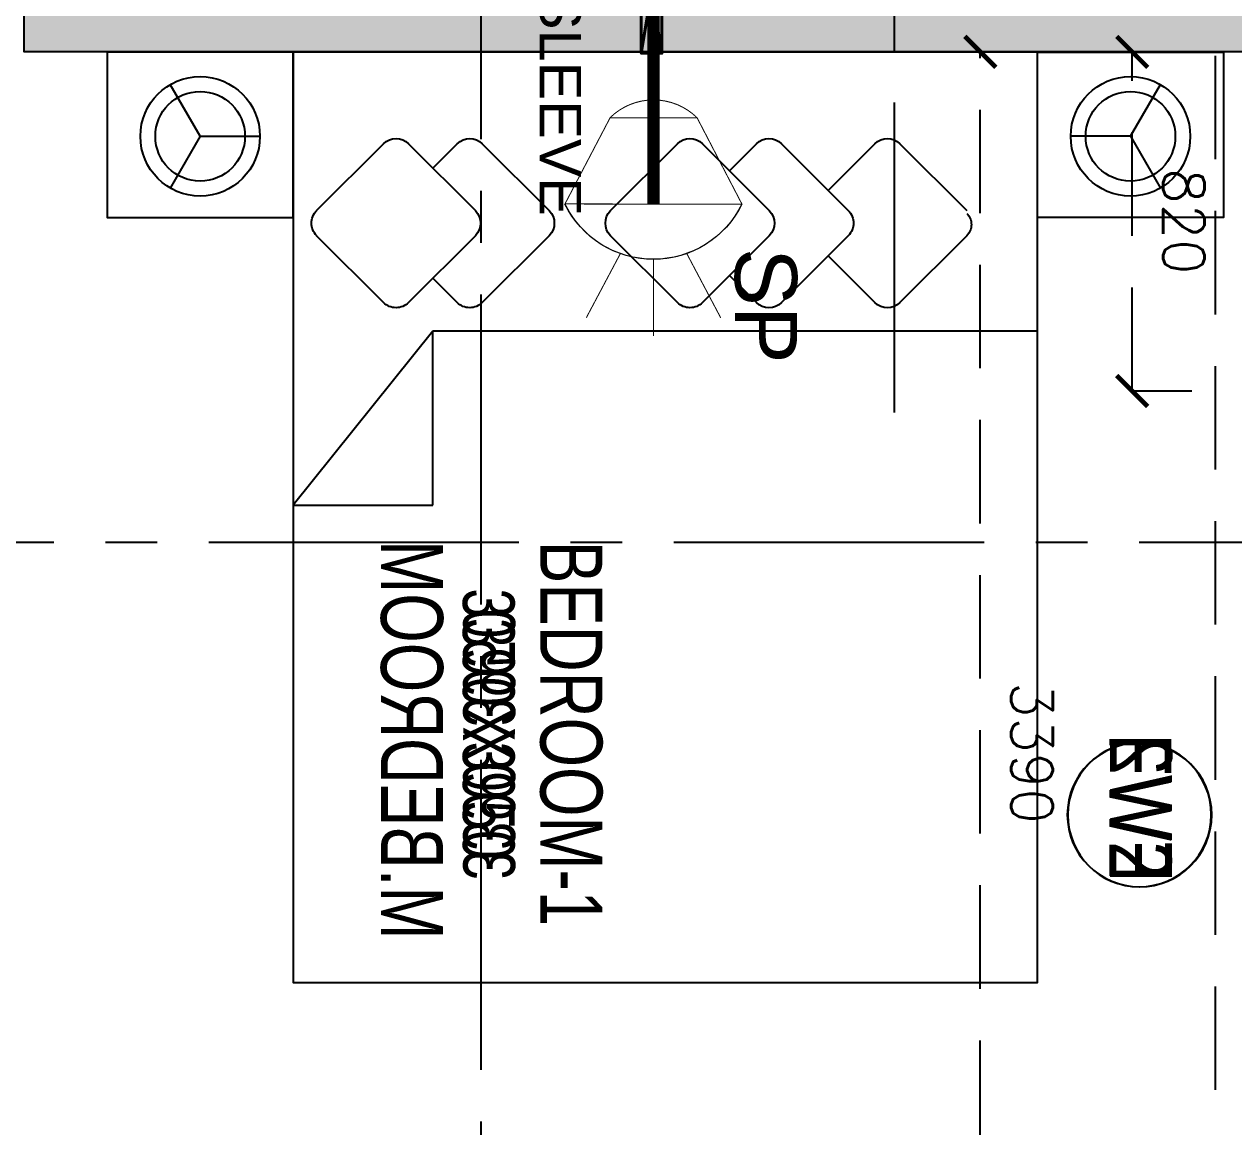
# Model space of a CAD drawing. Header units: millimetres. Extents: x -414464 to 1686, y -90036 to 108605.
# Drawn here: x -98491 to -95566, y -75783 to -73118 of the extents above; entities that cross this region are included whole.
import ezdxf
from ezdxf.enums import TextEntityAlignment as Align

# ---------------------------------------------------------------- set-up
doc = ezdxf.new("R2010")
doc.units = ezdxf.units.MM
doc.header["$LTSCALE"] = 1000
doc.header["$MEASUREMENT"] = 0
for name, pattern in [('$1$AUDIT_D_120904163729-0', [0]), ('$36$HIDDEN', [0.375, 0.25, -0.125]), ('AUDIT_D_120904163729-0', [0]), ('T8(T9 IS SIMILAR) - DIMENSION & TEXTING$1$( Hidden )', [0.375, 0.25, -0.125]), ('T8(T9 IS SIMILAR) - DIMENSION & TEXTING$1$3BHK-D$0$HIDDEN', [0.375, 0.25, -0.125]), ('T8(T9 IS SIMILAR) - DIMENSION & TEXTING$1$AUDIT_D_120904163729-0', [0]), ('T8(T9 IS SIMILAR) - DIMENSION & TEXTING$1$HIDDEN', [0.375, 0.25, -0.125]), ('T8(T9 IS SIMILAR)$1$$0$HIDDEN', [0.375, 0.25, -0.125]), ('T8_REFUGE COLUMNS$1$CENTER2', [1.125, 0.75, -0.125, 0.125, -0.125])]:
    doc.linetypes.add(name, pattern=pattern)
doc.layers.get('0').update_dxf_attribs({"linetype": 'AUDIT_D_120904163729-0'})
for name, color, linetype in [('$0$A-HATCH -160', 251, '$1$AUDIT_D_120904163729-0'), ('$21$A-DIMENSIONS', 2, '$36$HIDDEN'), ('2BHK-A - BACK$1$2BHK-A - FRONT$0$a-furniture', 8, 'Continuous'), ('2BHK-A - BACK$1$a-window-no', 125, 'Continuous'), ('a-rcc', 3, 'Continuous'), ('T8(T9 IS SIMILAR) - DIMENSION & TEXTING$1$A-DIMENSIONS', 2, 'T8(T9 IS SIMILAR) - DIMENSION & TEXTING$1$HIDDEN'), ('T8(T9 IS SIMILAR) - DIMENSION & TEXTING$1$A-FIRE FIGHTING', 7, 'T8(T9 IS SIMILAR) - DIMENSION & TEXTING$1$AUDIT_D_120904163729-0'), ('T8(T9 IS SIMILAR) - DIMENSION & TEXTING$1$a-window-no', 125, 'Continuous'), ('T8(T9 IS SIMILAR)$1$$6$a-beam 2', 50, 'Continuous'), ('T8(T9 IS SIMILAR)$1$S-BEAM', 20, 'T8(T9 IS SIMILAR)$1$$0$HIDDEN'), ('T8_REFUGE COLUMNS$1$A-CENTERLINE', 193, 'T8_REFUGE COLUMNS$1$CENTER2'), ('T8_REFUGE COLUMNS$1$A-RCC COLS', 3, 'Continuous'), ('T8_TYPICAL COLUMNS$1$A-RCC COLS', 3, 'Continuous')]:
    doc.layers.add(name, color=color, linetype=linetype)
for name, color, linetype, lineweight in [('2BHK-A - BACK$1$a-Text', 4, 'Continuous', 0), ('2BHK-A - BACK$1$a-TEXT -R SIZE', 4, 'Continuous', 0), ('T8(T9 IS SIMILAR) - DIMENSION & TEXTING$1$a-Text', 4, 'Continuous', 0), ('T8(T9 IS SIMILAR) - DIMENSION & TEXTING$1$a-TEXT -R SIZE', 4, 'Continuous', 0), ('T8(T9 IS SIMILAR) - DIMENSION & TEXTING$1$U-IPD-WS-FIRE', 1, 'Continuous', 40), ('T8(T9 IS SIMILAR) - DIMENSION & TEXTING$1$U-IPD-WS-SP', 1, 'Continuous', 5), ('T8(T9 IS SIMILAR) - DIMENSION & TEXTING$1$U-IPD-WS-TEXT', 7, 'Continuous', 0), ('T8(T9 IS SIMILAR)$1$D&W', 8, 'Continuous', 25)]:
    doc.layers.add(name, color=color, linetype=linetype, lineweight=lineweight)
doc.layers.add('T8(T9 IS SIMILAR) - DIMENSION & TEXTING$1$U-IPD-SP-SLEV-50', color=7, linetype='T8(T9 IS SIMILAR) - DIMENSION & TEXTING$1$3BHK-D$0$HIDDEN', lineweight=40, true_color=0x2f0dd9)
doc.layers.add('T8_REFUGE COLUMNS$1$COL-HATCH', color=7, linetype='Continuous', lineweight=25, true_color=0xa3a3a3)
doc.styles.add('2BHK-A - BACK$1$ARIAL ARROW', font='swisscl.ttf')
doc.styles.add('2BHK-A - BACK$1$LODHA STANDERD', font='sanss___.ttf')
doc.styles.add('T8(T9 IS SIMILAR) - DIMENSION & TEXTING$1$arial', font='sanss___.ttf')
doc.styles.add('T8(T9 IS SIMILAR) - DIMENSION & TEXTING$1$ARIAL ARROW', font='swisscl.ttf')
doc.styles.add('T8(T9 IS SIMILAR) - DIMENSION & TEXTING$1$LODHA STANDERD', font='sanss___.ttf')
doc.styles.add('T8(T9 IS SIMILAR) - DIMENSION & TEXTING$1$Romans 1', font='romans.shx', dxfattribs={"height": 100})
doc.dimstyles.new('T8(T9 IS SIMILAR) - DIMENSION & TEXTING$1$ALPINE S', dxfattribs={"dimscale": 0, "dimtxt": 100, "dimasz": 75, "dimexe": 0, "dimexo": 0, "dimgap": 75, "dimtad": 1, "dimdec": 0, "dimzin": 0, "dimdsep": 46, "dimtxsty": 'T8(T9 IS SIMILAR) - DIMENSION & TEXTING$1$Romans 1', "dimblk": 'T8(T9 IS SIMILAR) - DIMENSION & TEXTING$1$_ArchTick', "dimcen": 0.09, "dimclrd": 256, "dimclre": 256, "dimclrt": 7, "dimadec": 0, "dimazin": 0, "dimtfac": 1, "dimtdec": 0, "dimtofl": 0, "dimtmove": 1, "dimatfit": 0, "dimldrblk": 'T8(T9 IS SIMILAR) - DIMENSION & TEXTING$1$_Open90', "dimfxl": 1, "dimtolj": 1, "dimtzin": 0, "dimarcsym": 0})

# ---------------------------------------------------------------- blocks, each defined once
blk = doc.blocks.new('T8_REFUGE COLUMNS')
at = {"layer": 'T8_REFUGE COLUMNS$1$COL-HATCH', "linetype": 'ByBlock'}
h = blk.add_hatch(color=256, dxfattribs=at)
h.dxf.hatch_style = 1
h.paths.add_polyline_path([(1213162.1, -5701089.9), (1213412.1, -5701089.9), (1213412.1, -5705299.9), (1213162.1, -5705299.9)])
at = {"layer": 'T8_REFUGE COLUMNS$1$A-CENTERLINE'}
for p, q in [((1214597.1, -5722853.5), (1214597.1, -5698299.6)), ((1214284.1, -5703194.9), (1182156.9, -5703194.9)), ((1218123.2, -5704194.9), (1182156.9, -5704194.9))]:
    blk.add_line(p, q, dxfattribs=at)
at = {"layer": 'T8_REFUGE COLUMNS$1$A-RCC COLS', "linetype": 'ByBlock'}
blk.add_lwpolyline([(1213162.1, -5701089.9), (1213412.1, -5701089.9), (1213412.1, -5705299.9), (1213162.1, -5705299.9)], close=True, dxfattribs=at)
blk = doc.blocks.new('T8_TYPICAL COLUMNS')
at = {"layer": 'T8_TYPICAL COLUMNS$1$A-RCC COLS', "linetype": 'ByBlock'}
blk.add_blockref('T8_REFUGE COLUMNS', (0, 0), dxfattribs=at)
blk = doc.blocks.new('2BHK-A - BACK$1$WINDOW TAG')
at = {"layer": '2BHK-A - BACK$1$a-window-no'}
blk.add_circle((0, 0), 174.1, dxfattribs=at)
at = {"layer": '2BHK-A - BACK$1$a-window-no', "style": '2BHK-A - BACK$1$LODHA STANDERD'}
blk.add_attdef('WINDOW', text='', height=150, dxfattribs=at).set_placement((11.3, 2.8), align=Align.MIDDLE_CENTER)
blk = doc.blocks.new('2BHK-A - BACK$1$2BHK-A - FRONT$0$a bed')
at = {"color": 0, "linetype": 'ByBlock', "extrusion": (1.06338e-09, -0.000260045, 1)}
for q in [(78.6, 2497.2), (328.9, 2497.3), (203.8, 2280.5)]:
    blk.add_line((203.8, 2425), q, dxfattribs=at)
at = {"color": 0, "linetype": 'ByBlock'}
for p, q in [((675, 2200, 0), (675, 737.5, 0)), ((221.8, 1867.4, 0), (383.5, 2029, 0)), ((444.1, 2029, 0), (605.8, 1867.4, 0)), ((334.7, 1693.9, 0), (221.8, 1806.8, 0)), ((605.8, 1806.8, 0), (492.9, 1693.9, 0)), ((221.8, 1581, 0), (383.5, 1742.6, 0)), ((444.1, 1742.6, 0), (605.8, 1581, 0)), ((221.8, 1389.8, 0), (383.5, 1551.4, 0)), ((444.1, 1551.4, 0), (605.8, 1389.8, 0)), ((287.1, 1455.1, 0), (221.8, 1520.4, 0)), ((605.8, 1520.4, 0), (540.5, 1455.1, 0)), ((383.5, 1167.5, 0), (221.8, 1329.2, 0)), ((605.8, 1329.2, 0), (444.1, 1167.5, 0)), ((221.8, 857.3, 0), (383.5, 1019, 0)), ((444.1, 1019, 0), (605.8, 857.3, 0)), ((221.8, 679, 0), (383.5, 840.6, 0)), ((444.1, 840.6, 0), (605.8, 679, 0)), ((280.7, 737.9, 0), (221.8, 796.7, 0)), ((605.8, 796.7, 0), (546.9, 737.9, 0)), ((1095.6, 737.5, 0), (675, 737.5, 0)), ((675, 737.5, 0), (1095.6, 400, 0)), ((1095.6, 400, 0), (1095.6, 737.5, 0)), ((383.5, 456.7, 0), (221.8, 618.4, 0)), ((605.8, 618.4, 0), (444.1, 456.7, 0)), ((56.3, 400, 0), (506.3, 400, 0))]:
    blk.add_line(p, q, dxfattribs=at)
at = {"color": 0, "linetype": 'ByBlock', "extrusion": (1.06338e-09, 0.000260045, 1)}
for q in [(203.8, 319.5), (78.6, 102.8), (328.9, 102.7)]:
    blk.add_line((203.8, 175), q, dxfattribs=at)
at = {"color": 0, "linetype": 'ByBlock'}
for points in [[(0, 2200), (0, 2650), (400, 2650), (400, 2200)], [(0, 400), (0, -50), (400, -50), (400, 400)]]:
    blk.add_lwpolyline(points, close=True, dxfattribs=at)
blk.add_lwpolyline([(0, 400), (2250, 400), (2250, 2200), (0, 2200), (0, 400)], dxfattribs=at)
at = {"color": 0, "linetype": 'ByBlock', "extrusion": (1.06338e-09, -0.000260045, 1)}
for radius in [144.5, 108.4]:
    blk.add_circle((203.8, 2425, -0.6), radius, dxfattribs=at)
at = {"color": 0, "linetype": 'ByBlock', "extrusion": (1.06338e-09, 0.000260045, 1)}
for radius in [144.5, 108.4]:
    blk.add_circle((203.8, 175, 0), radius, dxfattribs=at)
at = {"color": 0, "linetype": 'ByBlock', "extrusion": (7.42612e-06, -2.34658e-07, -1)}
for centre, major_axis, start_param, end_param in [((417.2, 2002.1, 0), (-26.9, 26.9, 0), 6.283185, 7.853982), ((252.2, 1837.1, 0.7), (-30.3, 30.3, 0), 4.712389, 6.283185), ((575.4, 1837.1, 0.7), (30.3, 30.3, 0), 0, 1.570796), ((413.8, 1712.3, 0.7), (-30.3, 30.3, 0), 6.283185, 7.853982), ((252.2, 1550.7, 0.7), (30.3, 30.3, 0), 3.141593, 4.712389), ((575.4, 1550.7, 0.7), (30.3, 30.3, 0), 0, 1.570796), ((413.8, 1521.1, 0.7), (30.3, 30.3, 0), 4.712389, 6.283185), ((252.2, 1359.5, 0.7), (-30.3, 30.3, 0), 4.712389, 6.283185), ((575.4, 1359.5, 0.7), (-30.3, 30.3, 0), 1.570796, 3.141593), ((413.8, 1197.8, 0.7), (-30.3, 30.3, 0), 3.141593, 4.712389), ((413.8, 988.7, 0.7), (30.3, 30.3, 0), 4.712389, 6.283185), ((252.2, 827, 0.7), (30.3, 30.3, 0), 3.141593, 4.712389), ((413.8, 810.3, 0.7), (30.3, 30.3, 0), 4.712389, 6.283185), ((575.4, 827, 0.7), (-30.3, 30.3, 0), 1.570796, 3.141593), ((252.2, 648.7, 0.7), (-30.3, 30.3, 0), 4.712389, 6.283185), ((575.4, 648.7, 0.7), (-30.3, 30.3, 0), 1.570796, 3.141593), ((413.8, 487.1, 0.7), (30.3, 30.3, 0), 1.570796, 3.141593)]:
    blk.add_ellipse(centre, major_axis=major_axis, ratio=1, start_param=start_param, end_param=end_param, dxfattribs=at)
blk = doc.blocks.new('2BHK-A - BACK')
at = {"layer": '2BHK-A - BACK$1$2BHK-A - FRONT$0$a-furniture', "extrusion": (4.84058e-05, -0.000523293, -1), "zscale": -0.9999999999999954, "rotation": 359.9999999999994}
blk.add_blockref('2BHK-A - BACK$1$2BHK-A - FRONT$0$a bed', (-1199132.4, -5705048.5, 3043.5), dxfattribs=at)
at = {"layer": '2BHK-A - BACK$1$a-window-no'}
ref = blk.add_blockref('2BHK-A - BACK$1$WINDOW TAG', (1197288, -5702601.9), dxfattribs=at)
ref.add_attrib('WINDOW', 'FW2', dxfattribs={"height": 150, "style": '2BHK-A - BACK$1$LODHA STANDERD', "width": 0.8}).set_placement((1197300.7, -5702599.2), align=Align.MIDDLE_CENTER)
at = {"layer": '2BHK-A - BACK$1$a-Text', "style": '2BHK-A - BACK$1$ARIAL ARROW'}
blk.add_text('M.BEDROOM', height=150, dxfattribs=at).set_placement((1196986.7, -5704437))
at = {"layer": '2BHK-A - BACK$1$a-TEXT -R SIZE', "color": 2, "style": '2BHK-A - BACK$1$ARIAL ARROW'}
blk.add_text('3390X3950', height=125, dxfattribs=at).set_placement((1197130.8, -5704237.8))
blk = doc.blocks.new('T8(T9 IS SIMILAR) - DIMENSION & TEXTING$1$WINDOW TAG')
at = {"layer": 'T8(T9 IS SIMILAR) - DIMENSION & TEXTING$1$a-window-no'}
blk.add_circle((0, 0), 174.1, dxfattribs=at)
at = {"layer": 'T8(T9 IS SIMILAR) - DIMENSION & TEXTING$1$a-window-no', "style": 'T8(T9 IS SIMILAR) - DIMENSION & TEXTING$1$LODHA STANDERD'}
blk.add_attdef('WINDOW', text='', height=150, dxfattribs=at).set_placement((11.3, 2.8), align=Align.MIDDLE_CENTER)
blk = doc.blocks.new('T8(T9 IS SIMILAR) - DIMENSION & TEXTING$1$_ArchTick')
at = {"color": 0, "linetype": 'ByBlock', "const_width": 0.15}
blk.add_lwpolyline([(-0.5, -0.5), (0.5, 0.5)], dxfattribs=at)
blk = doc.blocks.new('*D1479')
at = {"layer": 'T8(T9 IS SIMILAR) - DIMENSION & TEXTING$1$A-DIMENSIONS', "linetype": 'T8(T9 IS SIMILAR) - DIMENSION & TEXTING$1$HIDDEN', "lineweight": -2, "transparency": 16777216}
for p, q in [((1213411.9, -5702475.6), (1213411.9, -5702620.2)), ((1214231.8, -5702475.6), (1214231.8, -5702620.2))]:
    blk.add_line(p, q, dxfattribs=at)
at = {"layer": 'T8(T9 IS SIMILAR) - DIMENSION & TEXTING$1$A-DIMENSIONS', "lineweight": -2, "transparency": 16777216}
blk.add_line((1214231.8, -5702620.2), (1213411.9, -5702620.2), dxfattribs=at)
at = {"layer": 'T8(T9 IS SIMILAR) - DIMENSION & TEXTING$1$A-DIMENSIONS', "linetype": 'ByBlock', "lineweight": -2, "transparency": 16777216, "xscale": 75, "yscale": 75, "zscale": 75, "rotation": 180}
blk.add_blockref('T8(T9 IS SIMILAR) - DIMENSION & TEXTING$1$_ArchTick', (1213411.9, -5702620.2), dxfattribs=at)
at = {"layer": 'T8(T9 IS SIMILAR) - DIMENSION & TEXTING$1$A-DIMENSIONS', "linetype": 'ByBlock', "lineweight": -2, "transparency": 16777216, "xscale": 75, "yscale": 75, "zscale": 75}
blk.add_blockref('T8(T9 IS SIMILAR) - DIMENSION & TEXTING$1$_ArchTick', (1214231.8, -5702620.2), dxfattribs=at)
at = {"layer": 'T8(T9 IS SIMILAR) - DIMENSION & TEXTING$1$A-DIMENSIONS', "color": 7, "linetype": 'ByBlock', "transparency": 16777216, "insert": (1213821.9, -5702495.2), "char_height": 100, "attachment_point": 5, "style": 'T8(T9 IS SIMILAR) - DIMENSION & TEXTING$1$Romans 1'}
blk.add_mtext('\\A1;820', dxfattribs=at)
blk = doc.blocks.new('T8(T9 IS SIMILAR) - DIMENSION & TEXTING$1$_Open90')
at = {"color": 0, "linetype": 'ByBlock', "lineweight": -2}
for p, q in [((-0.5, 0.5), (0, 0)), ((0, 0), (-1, 0)), ((0, 0), (-0.5, -0.5))]:
    blk.add_line(p, q, dxfattribs=at)
blk = doc.blocks.new('*D1480')
at = {"layer": 'T8(T9 IS SIMILAR) - DIMENSION & TEXTING$1$A-DIMENSIONS', "linetype": 'T8(T9 IS SIMILAR) - DIMENSION & TEXTING$1$HIDDEN', "lineweight": -2, "transparency": 16777216}
for p, q in [((1213411.9, -5703255.7), (1213411.9, -5702987.5)), ((1216801.9, -5703255.7), (1216801.9, -5702987.5))]:
    blk.add_line(p, q, dxfattribs=at)
at = {"layer": 'T8(T9 IS SIMILAR) - DIMENSION & TEXTING$1$A-DIMENSIONS', "lineweight": -2, "transparency": 16777216}
blk.add_line((1216801.9, -5702987.5), (1213411.9, -5702987.5), dxfattribs=at)
at = {"layer": 'T8(T9 IS SIMILAR) - DIMENSION & TEXTING$1$A-DIMENSIONS', "linetype": 'ByBlock', "lineweight": -2, "transparency": 16777216, "xscale": 75, "yscale": 75, "zscale": 75, "rotation": 180}
blk.add_blockref('T8(T9 IS SIMILAR) - DIMENSION & TEXTING$1$_ArchTick', (1213411.9, -5702987.5), dxfattribs=at)
at = {"layer": 'T8(T9 IS SIMILAR) - DIMENSION & TEXTING$1$A-DIMENSIONS', "linetype": 'ByBlock', "lineweight": -2, "transparency": 16777216, "xscale": 75, "yscale": 75, "zscale": 75}
blk.add_blockref('T8(T9 IS SIMILAR) - DIMENSION & TEXTING$1$_ArchTick', (1216801.9, -5702987.5), dxfattribs=at)
at = {"layer": 'T8(T9 IS SIMILAR) - DIMENSION & TEXTING$1$A-DIMENSIONS', "color": 7, "linetype": 'ByBlock', "transparency": 16777216, "insert": (1215106.9, -5702862.5), "char_height": 100, "attachment_point": 5, "style": 'T8(T9 IS SIMILAR) - DIMENSION & TEXTING$1$Romans 1'}
blk.add_mtext('\\A1;3390', dxfattribs=at)
blk = doc.blocks.new('T8(T9 IS SIMILAR) - DIMENSION & TEXTING$1$SIDE SPRINKLER')
at = {"layer": 'T8(T9 IS SIMILAR) - DIMENSION & TEXTING$1$U-IPD-WS-SP', "const_width": 3, "elevation": 0}
for points in [[(-6847.2, -87791.6), (-7102.7, -87925.5)], [(-6700.4, -87955.9), (-6510.2, -87854.9)], [(-6683.5, -88053.8), (-6456.1, -88053.8)], [(-6700.2, -88152.7), (-6509.9, -88253.3)], [(-6847.2, -88315.9), (-7102.7, -88183.1)]]:
    blk.add_lwpolyline(points, dxfattribs=at)
for points in [[(-6847.2, -87791.6, 0.000405), (-6846.7, -88316.2, 0.623274), (-6846.7, -87792.3, 0.617961)], [(-7102.7, -87925.2, 0.001274), (-7102.7, -88183.1, -0.409371), (-7102.7, -87925.2, -0.617961)]]:
    blk.add_lwpolyline(points, format="xyb", dxfattribs=at)
at = {"layer": 'T8(T9 IS SIMILAR) - DIMENSION & TEXTING$1$U-IPD-WS-SP'}
for centre, start, end in [((-6975.2, -88053.8), 296.0387, 63.9613), ((-6975.2, -88053.8), 0, 63.9613), ((-6975.2, -88054.2), 296.1316, 0.0929)]:
    blk.add_arc(centre, 291.8, start, end, dxfattribs=at)
blk = doc.blocks.new('T8(T9 IS SIMILAR) - DIMENSION & TEXTING$1$A$C7A147FD6')
at = {"layer": 'T8(T9 IS SIMILAR) - DIMENSION & TEXTING$1$U-IPD-SP-SLEV-50', "linetype": 'ByBlock', "elevation": -2.9}
blk.add_lwpolyline([(5963.1, 11616.6), (5663.1, 11616.6), (5663.1, 11566.6), (5963.1, 11566.6), (5963.1, 11616.6), (5663.1, 11566.6), (5963.1, 11566.6), (5663.1, 11616.6)], dxfattribs=at)
at = {"layer": 'T8(T9 IS SIMILAR) - DIMENSION & TEXTING$1$U-IPD-WS-FIRE', "color": 9, "linetype": 'T8(T9 IS SIMILAR) - DIMENSION & TEXTING$1$( Hidden )', "ltscale": 2, "true_color": 0xafd9aa, "const_width": 30, "elevation": -1.3}
blk.add_lwpolyline([(6327.5, 11596), (5663.8, 11596)], dxfattribs=at)
at = {"layer": 'T8(T9 IS SIMILAR) - DIMENSION & TEXTING$1$U-IPD-WS-FIRE', "xscale": -0.816224026853669, "yscale": 0.8162240268536691, "zscale": 0.8162240268536691, "rotation": 179.9982437891956}
blk.add_blockref('T8(T9 IS SIMILAR) - DIMENSION & TEXTING$1$SIDE SPRINKLER', (11914, -60275.9, -1.3), dxfattribs=at)
at = {"layer": 'T8(T9 IS SIMILAR) - DIMENSION & TEXTING$1$U-IPD-WS-TEXT', "attachment_point": 3, "style": 'T8(T9 IS SIMILAR) - DIMENSION & TEXTING$1$arial'}
for s, width, insert, char_height, rotation in [('SP', 0.382, (6713.4, 11943.1, -2), 150, 359.9984), ('50MM%%C SLEEVE', 1876.047, (6356.1, 11421, -1), 100, 0.0013)]:
    blk.add_mtext_dynamic_manual_height_columns(s, width=width, gutter_width=0.75, heights=[0], dxfattribs=dict(at, insert=insert, char_height=char_height, rotation=rotation))
blk = doc.blocks.new('T8(T9 IS SIMILAR) - DIMENSION & TEXTING')
at = {"layer": 'T8(T9 IS SIMILAR) - DIMENSION & TEXTING$1$A-FIRE FIGHTING', "linetype": 'ByBlock'}
blk.add_blockref('T8(T9 IS SIMILAR) - DIMENSION & TEXTING$1$A$C7A147FD6', (1207452.3, -5715374), dxfattribs=at)
at = {"layer": 'T8(T9 IS SIMILAR) - DIMENSION & TEXTING$1$a-window-no'}
ref = blk.add_blockref('T8(T9 IS SIMILAR) - DIMENSION & TEXTING$1$WINDOW TAG', (1215256.3, -5702603), dxfattribs=dict(at, xscale=-1))
ref.add_attrib('WINDOW', 'FW2', dxfattribs={"height": 150, "style": 'T8(T9 IS SIMILAR) - DIMENSION & TEXTING$1$LODHA STANDERD', "width": 0.8}).set_placement((1215236.2, -5702600.2), align=Align.MIDDLE_CENTER)
at = {"layer": 'T8(T9 IS SIMILAR) - DIMENSION & TEXTING$1$a-Text', "style": 'T8(T9 IS SIMILAR) - DIMENSION & TEXTING$1$ARIAL ARROW'}
blk.add_text('BEDROOM-1', height=150, dxfattribs=at).set_placement((1214594.3, -5704051.6))
at = {"layer": 'T8(T9 IS SIMILAR) - DIMENSION & TEXTING$1$a-TEXT -R SIZE', "color": 2, "style": 'T8(T9 IS SIMILAR) - DIMENSION & TEXTING$1$ARIAL ARROW'}
blk.add_text('3390X3950', height=125, dxfattribs=at).set_placement((1214709.2, -5704238.9))
at = {"layer": 'T8(T9 IS SIMILAR) - DIMENSION & TEXTING$1$A-DIMENSIONS', "linetype": 'ByBlock'}
for base, p1, p2, picture, middle in [((1213411.9, -5702620.2), (1214231.8, -5702475.6), (1213411.9, -5702475.6), '*D1479', (1213821.9, -5702495.2)), ((1213411.9, -5702987.5), (1216801.9, -5703255.7), (1213411.9, -5703255.7, -2.3), '*D1480', (1215106.9, -5702862.5))]:
    dim = blk.add_linear_dim(base=base, p1=p1, p2=p2, angle=180, dimstyle='T8(T9 IS SIMILAR) - DIMENSION & TEXTING$1$ALPINE S', override={"dimscale": 1, "dimfxl": 5, "dimarcsym": 1}, dxfattribs=at)
    dim.commit()
    dim.dimension.update_dxf_attribs({"geometry": picture, "text_midpoint": middle})
blk = doc.blocks.new('T8(T9 IS SIMILAR)')
at = {"layer": 'T8(T9 IS SIMILAR)$1$D&W', "linetype": 'ByBlock'}
blk.add_blockref('T8_TYPICAL COLUMNS', (0, 0), dxfattribs=at)
at = {"layer": 'T8(T9 IS SIMILAR)$1$D&W', "linetype": 'ByBlock', "xscale": -1}
blk.add_blockref('2BHK-A - BACK', (2412544.6, 0), dxfattribs=at)
at = {"layer": 'T8(T9 IS SIMILAR)$1$$6$a-beam 2', "linetype": 'ByBlock'}
blk.add_blockref('T8(T9 IS SIMILAR) - DIMENSION & TEXTING', (0, 0), dxfattribs=at)
at = {"layer": 'T8(T9 IS SIMILAR)$1$S-BEAM'}
blk.add_line((1213421.6, -5702419.4, 0.7), (1216802.2, -5702419.4), dxfattribs=at)
blk = doc.blocks.new('A$C48506478')
at = {"layer": '$21$A-DIMENSIONS', "linetype": 'ByBlock'}
blk.add_blockref('T8(T9 IS SIMILAR)', (-1195542.6, 5727884.6), dxfattribs=at)
at = {"layer": '$0$A-HATCH -160', "linetype": 'ByBlock'}
blk.add_blockref('T8(T9 IS SIMILAR) - DIMENSION & TEXTING', (-1195542.6, 5727884.6), dxfattribs=at)

msp = doc.modelspace()

# ---------------------------------------------------------------- block references
at = {"layer": 'a-rcc', "linetype": 'ByBlock', "rotation": 270}
msp.add_blockref('A$C48506478', (-121076, -55315.3, 0), dxfattribs=at)

doc.saveas('drawing.dxf')
